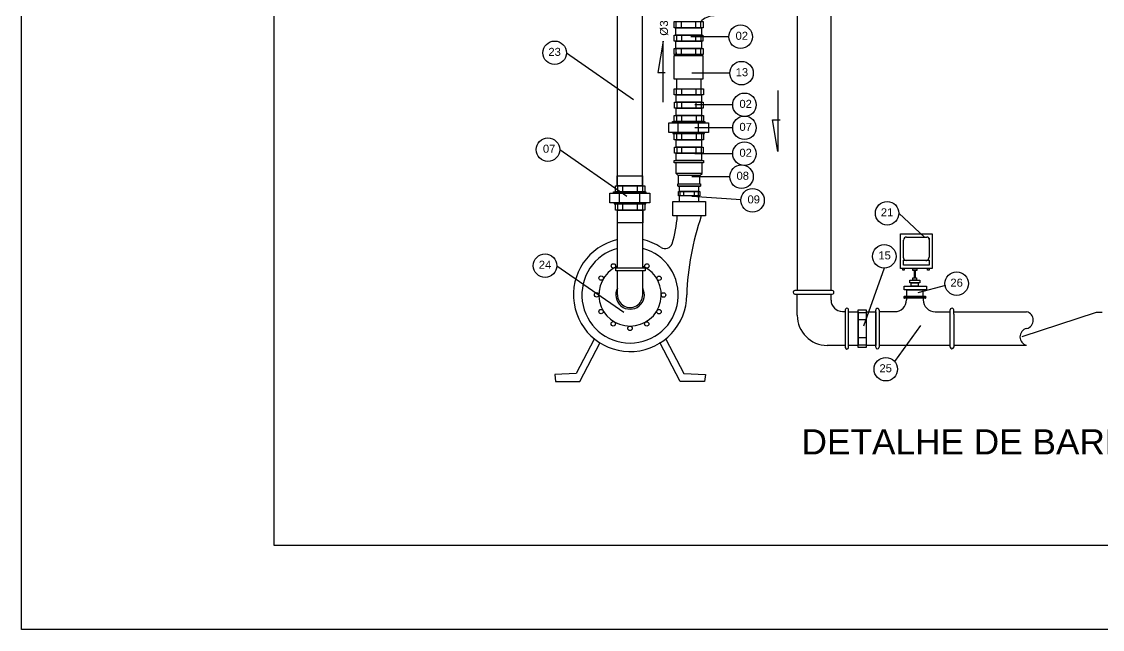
# Paper-space layout 'P12 (2)' of a CAD drawing. Extents: x 32 to 873, y 2 to 596.
# Drawn here: x 32.4 to 161, y 2.5 to 74.8 of the extents above; entities that cross this region are included whole.
import ezdxf

# ---------------------------------------------------------------- set-up
doc = ezdxf.new("R2010")
doc.units = 0
doc.header["$MEASUREMENT"] = 0
doc.layers.get('0').update_dxf_attribs({"linetype": 'CONTINUOUS'})
for name, color, linetype in [('00', 7, 'CONTINUOUS'), ('10', 7, 'CONTINUOUS'), ('BASE', 8, 'CONTINUOUS'), ('carimbo', 4, 'CONTINUOUS')]:
    doc.layers.add(name, color=color, linetype=linetype)
doc.styles.get("Standard").update_dxf_attribs({"font": 'arial.ttf'})

# ---------------------------------------------------------------- blocks, each defined once
blk = doc.blocks.new('A1')
blk.add_lwpolyline([(841, 0), (0, 0), (0, 594), (841, 594)], close=True)
at = {"color": 2}
blk.add_lwpolyline([(831, 10), (831, 584), (30, 584), (30, 10), (831, 10)], dxfattribs=at)

psp = doc.layouts.new('P12 (2)')

# ---------------------------------------------------------------- linework, layer by layer
at = {"layer": '00', "color": 2, "linetype": 'Continuous'}
for p, q in [((103.296, 55.25), (103.296, 100.559)), ((106.295, 55.25), (106.295, 100.559)), ((124.686, 80.705), (124.686, 42.771)), ((128.686, 80.705), (128.686, 42.771)), ((110.026, 74.039), (110.026, 74.771)), ((110.026, 74.771), (113.497, 74.771)), ((110.286, 74.044), (110.286, 74.771)), ((110.916, 74.044), (110.916, 74.771)), ((112.6, 74.771), (112.6, 74.044)), ((113.23, 74.044), (113.23, 74.771)), ((113.497, 74.771), (113.497, 74.039)), ((113.497, 74.039), (110.026, 74.039)), ((110.244, 74.04), (113.279, 74.04)), ((113.279, 74.039), (110.244, 74.04)), ((110.244, 73.177), (110.244, 74.04)), ((110.244, 73.174), (110.244, 74.04)), ((113.279, 74.04), (113.279, 73.177)), ((113.279, 74.039), (113.279, 73.177)), ((110.058, 73.175), (113.464, 73.175)), ((110.058, 72.457), (110.058, 73.175)), ((113.464, 72.457), (110.058, 72.457)), ((113.279, 73.177), (110.244, 73.177)), ((110.244, 72.457), (113.279, 72.457)), ((110.244, 71.594), (110.244, 72.457)), ((110.244, 71.594), (110.244, 72.457)), ((110.321, 73.17), (110.321, 72.457)), ((110.939, 72.457), (110.939, 73.17)), ((112.591, 73.17), (112.591, 72.457)), ((113.209, 73.17), (113.209, 72.457)), ((113.279, 72.457), (113.279, 71.594)), ((113.279, 72.456), (113.279, 71.594)), ((113.464, 73.175), (113.464, 72.457)), ((110.026, 71.594), (113.497, 71.594)), ((110.026, 70.862), (110.026, 71.594)), ((113.497, 70.862), (110.026, 70.862)), ((110.06, 67.91), (110.06, 70.74)), ((110.06, 70.74), (113.463, 70.74)), ((113.279, 71.594), (110.244, 71.594)), ((113.279, 71.594), (110.244, 71.594)), ((110.286, 70.867), (110.286, 71.594)), ((110.286, 71.087), (110.286, 70.74)), ((110.916, 70.867), (110.916, 71.594)), ((112.6, 71.594), (112.6, 70.867)), ((113.166, 70.862), (113.166, 70.74)), ((113.23, 70.867), (113.23, 71.594)), ((113.463, 70.74), (113.463, 67.91)), ((113.497, 71.594), (113.497, 70.862)), ((113.463, 67.91), (110.06, 67.91)), ((110.32, 67.91), (110.32, 66.789)), ((113.2, 67.91), (113.2, 66.789)), ((110.06, 66.794), (113.531, 66.794)), ((110.06, 66.062), (110.06, 66.794)), ((113.531, 66.062), (110.06, 66.062)), ((110.279, 65.2), (110.279, 66.063)), ((110.279, 65.197), (110.279, 66.063)), ((110.279, 66.063), (113.313, 66.063)), ((113.313, 66.062), (110.279, 66.063)), ((110.32, 66.067), (110.32, 66.794)), ((110.95, 66.067), (110.95, 66.794)), ((112.634, 66.794), (112.634, 66.067)), ((113.264, 66.067), (113.264, 66.794)), ((113.313, 66.063), (113.313, 65.2)), ((113.313, 66.062), (113.313, 65.2)), ((113.531, 66.794), (113.531, 66.062)), ((110.093, 65.198), (113.499, 65.198)), ((110.093, 64.479), (110.093, 65.198)), ((113.499, 64.479), (110.093, 64.479)), ((113.313, 65.2), (110.279, 65.2)), ((110.279, 63.617), (110.279, 64.479)), ((110.279, 63.617), (110.279, 64.479)), ((110.279, 64.479), (113.313, 64.479)), ((110.355, 65.193), (110.355, 64.479)), ((110.973, 64.479), (110.973, 65.193)), ((112.625, 65.193), (112.625, 64.479)), ((113.244, 65.193), (113.244, 64.479)), ((113.313, 64.479), (113.313, 63.617)), ((113.313, 64.479), (113.313, 63.617)), ((113.499, 65.198), (113.499, 64.479)), ((110.047, 63.617), (113.545, 63.617)), ((110.047, 62.879), (110.047, 63.617)), ((113.313, 63.617), (110.279, 63.617)), ((113.313, 63.617), (110.279, 63.617)), ((110.309, 63.617), (113.283, 63.617)), ((110.316, 63.612), (110.316, 62.879)), ((110.951, 62.879), (110.951, 63.612)), ((112.648, 63.612), (112.648, 62.879)), ((113.283, 63.612), (113.283, 62.879)), ((113.545, 63.617), (113.545, 62.879)), ((109.41, 62.743), (114.146, 62.743)), ((109.41, 61.581), (109.41, 62.743)), ((109.837, 62.875), (113.693, 62.875)), ((109.837, 62.743), (109.837, 62.875)), ((113.693, 62.743), (109.837, 62.743)), ((113.545, 62.879), (110.047, 62.879)), ((110.498, 62.746), (110.498, 61.581)), ((112.918, 62.746), (112.918, 61.581)), ((113.693, 62.875), (113.693, 62.743)), ((114.146, 62.743), (114.146, 61.581)), ((114.146, 61.581), (109.41, 61.581)), ((109.89, 61.581), (109.89, 61.449)), ((113.666, 61.581), (109.89, 61.581)), ((109.89, 61.449), (113.666, 61.449)), ((110.051, 61.449), (113.549, 61.449)), ((110.051, 60.711), (110.051, 61.449)), ((113.549, 60.711), (110.051, 60.711)), ((110.283, 60.712), (113.317, 60.712)), ((110.283, 59.849), (110.283, 60.712)), ((110.283, 59.846), (110.283, 60.712)), ((113.317, 60.711), (110.283, 60.712)), ((113.317, 60.711), (110.283, 60.712)), ((110.301, 60.711), (113.299, 60.711)), ((110.32, 61.444), (110.32, 60.711)), ((110.955, 60.711), (110.955, 61.444)), ((112.652, 61.444), (112.652, 60.711)), ((113.287, 61.444), (113.287, 60.711)), ((113.317, 60.712), (113.317, 59.849)), ((113.317, 60.711), (113.317, 59.849)), ((113.549, 61.449), (113.549, 60.711)), ((113.666, 61.449), (113.666, 61.581)), ((110.097, 59.847), (113.503, 59.847)), ((110.097, 59.128), (110.097, 59.847)), ((113.317, 59.849), (110.283, 59.849)), ((110.359, 59.842), (110.359, 59.128)), ((110.977, 59.128), (110.977, 59.842)), ((112.629, 59.842), (112.629, 59.128)), ((113.248, 59.842), (113.248, 59.128)), ((113.503, 59.847), (113.503, 59.128)), ((110.054, 57.983), (110.054, 58.266)), ((110.054, 58.266), (113.546, 58.266)), ((113.546, 57.983), (110.054, 57.983)), ((113.503, 59.128), (110.097, 59.128)), ((110.265, 56.722), (110.265, 58.005)), ((110.283, 59.128), (113.317, 59.128)), ((110.283, 58.266), (110.283, 59.128)), ((110.283, 58.266), (110.283, 59.128)), ((113.317, 58.266), (110.283, 58.266)), ((113.317, 58.266), (110.283, 58.266)), ((113.317, 59.128), (113.317, 58.266)), ((113.317, 59.128), (113.317, 58.266)), ((113.374, 56.722), (113.374, 58.005)), ((113.546, 58.266), (113.546, 57.983)), ((110.537, 56.45), (110.265, 56.722)), ((113.374, 56.722), (110.265, 56.722)), ((113.102, 56.45), (113.374, 56.722)), ((103.282, 55.25), (103.282, 56.416)), ((103.282, 56.416), (106.282, 56.416)), ((103.282, 56.416), (106.281, 56.416)), ((106.282, 56.416), (106.282, 55.25)), ((110.464, 55.469), (113.176, 55.469)), ((110.464, 55.218), (110.464, 55.469)), ((110.537, 56.45), (110.537, 55.469)), ((113.102, 56.45), (110.537, 56.45)), ((113.102, 55.469), (113.102, 56.45)), ((113.176, 55.469), (113.176, 55.218)), ((102.41, 54.376), (107.146, 54.376)), ((102.41, 53.214), (102.41, 54.376)), ((102.837, 54.508), (106.692, 54.508)), ((102.837, 54.376), (102.837, 54.508)), ((106.692, 54.376), (102.837, 54.376)), ((103.046, 55.25), (106.545, 55.25)), ((103.046, 54.512), (103.046, 55.25)), ((106.545, 54.512), (103.046, 54.512)), ((106.282, 55.25), (103.282, 55.25)), ((103.296, 55.25), (106.295, 55.25)), ((103.308, 55.25), (106.282, 55.25)), ((103.315, 55.245), (103.315, 54.512)), ((103.498, 54.379), (103.498, 53.215)), ((103.951, 54.512), (103.951, 55.245)), ((105.648, 55.245), (105.648, 54.512)), ((105.917, 54.379), (105.917, 53.215)), ((106.283, 55.245), (106.283, 54.512)), ((106.545, 55.25), (106.545, 54.512)), ((106.692, 54.508), (106.692, 54.376)), ((107.146, 54.376), (107.146, 53.214)), ((113.176, 55.218), (110.464, 55.218)), ((110.537, 55.218), (113.176, 55.218)), ((110.542, 54.569), (113.097, 54.569)), ((110.542, 54.03), (110.542, 54.569)), ((113.097, 54.03), (110.542, 54.03)), ((110.681, 55.218), (112.957, 55.218)), ((110.681, 54.569), (110.681, 55.218)), ((110.681, 54.569), (110.681, 55.218)), ((112.957, 55.217), (110.681, 55.218)), ((112.957, 54.569), (110.681, 54.569)), ((110.681, 53.383), (110.681, 54.03)), ((110.739, 54.565), (110.739, 54.03)), ((111.203, 54.03), (111.203, 54.565)), ((112.442, 54.565), (112.442, 54.03)), ((112.905, 54.565), (112.905, 54.03)), ((112.957, 55.218), (112.957, 54.569)), ((112.957, 55.217), (112.957, 54.569)), ((112.957, 54.03), (112.957, 53.383)), ((113.097, 54.569), (113.097, 54.03)), ((107.146, 53.214), (102.41, 53.214)), ((106.666, 53.214), (102.89, 53.214)), ((102.89, 53.214), (102.89, 53.082)), ((102.89, 53.082), (106.666, 53.082)), ((103.05, 53.082), (106.549, 53.082)), ((103.05, 52.345), (103.05, 53.082)), ((103.319, 53.077), (103.319, 52.345)), ((103.955, 52.345), (103.955, 53.077)), ((105.652, 53.077), (105.652, 52.345)), ((106.287, 53.077), (106.287, 52.345)), ((106.549, 53.082), (106.549, 52.345)), ((106.666, 53.082), (106.666, 53.214)), ((109.88, 51.659), (109.88, 53.383)), ((109.88, 53.383), (113.759, 53.383)), ((113.759, 53.383), (113.759, 51.659)), ((106.549, 52.345), (103.05, 52.345)), ((106.317, 52.344), (103.282, 52.345)), ((103.3, 45.474), (103.3, 52.345)), ((103.3, 52.345), (106.299, 52.345)), ((103.319, 52.345), (106.299, 52.345)), ((103.319, 50.856), (103.319, 52.345)), ((106.299, 45.474), (106.299, 52.345)), ((106.299, 52.345), (106.299, 50.856)), ((113.759, 51.659), (109.88, 51.659)), ((106.299, 50.856), (103.319, 50.856)), ((136.975, 45.423), (136.975, 49.51)), ((136.975, 49.51), (140.728, 49.51)), ((140.728, 49.51), (140.728, 45.423)), ((103.065, 45.474), (103.065, 45.474)), ((103.091, 45.474), (103.065, 45.474)), ((103.065, 45.474), (103.091, 45.474)), ((103.091, 45.474), (106.592, 45.474)), ((103.091, 45.135), (103.091, 45.474)), ((103.091, 45.474), (103.091, 45.474)), ((106.592, 45.135), (103.091, 45.135)), ((103.3, 42.265), (103.3, 45.145)), ((106.299, 42.265), (106.299, 45.145)), ((106.592, 45.474), (106.592, 45.135)), ((140.728, 45.423), (136.975, 45.423)), ((137.244, 45.192), (137.244, 45.427)), ((137.244, 45.427), (137.428, 45.427)), ((137.428, 45.192), (137.244, 45.192)), ((137.428, 45.427), (137.428, 45.192)), ((138.456, 45.159), (138.456, 45.404)), ((138.456, 45.404), (138.912, 45.404)), ((138.912, 45.159), (138.456, 45.159)), ((138.632, 44.29), (138.632, 45.158)), ((138.632, 45.158), (138.718, 45.158)), ((138.718, 45.158), (138.718, 44.29)), ((138.912, 45.404), (138.912, 45.159)), ((140.17, 45.206), (140.17, 45.427)), ((140.17, 45.427), (140.376, 45.427)), ((140.376, 45.206), (140.17, 45.206)), ((140.376, 45.427), (140.376, 45.206)), ((138.102, 43.706), (138.102, 44.019)), ((138.102, 44.019), (139.29, 44.019)), ((138.456, 44.019), (138.456, 44.29)), ((138.456, 44.29), (138.894, 44.29)), ((138.894, 44.019), (138.456, 44.019)), ((138.718, 44.29), (138.632, 44.29)), ((138.894, 44.29), (138.894, 44.019)), ((139.29, 44.019), (139.29, 43.706)), ((128.856, 42.771), (124.391, 42.771)), ((137.403, 42.856), (137.403, 43.315)), ((137.403, 43.315), (140.068, 43.315)), ((140.068, 42.856), (137.403, 42.856)), ((137.74, 42.09), (137.74, 42.856)), ((137.74, 42.856), (139.639, 42.856)), ((139.29, 43.706), (138.102, 43.706)), ((138.248, 43.311), (138.248, 43.706)), ((138.248, 43.706), (139.06, 43.706)), ((139.06, 43.311), (138.248, 43.311)), ((139.06, 43.706), (139.06, 43.311)), ((139.639, 42.856), (139.639, 42.09)), ((140.068, 43.315), (140.068, 42.856)), ((124.391, 42.368), (128.852, 42.368)), ((124.686, 39.838), (124.686, 42.355)), ((128.718, 41.642), (128.718, 42.355)), ((139.91, 42.09), (137.47, 42.09)), ((137.47, 42.09), (139.91, 42.09)), ((139.91, 42.09), (137.47, 42.09)), ((139.912, 41.869), (137.47, 41.869)), ((137.559, 42.09), (139.82, 42.09)), ((137.689, 41.869), (137.689, 41.669)), ((139.688, 41.869), (139.688, 41.666)), ((130.062, 40.298), (130.395, 40.298)), ((130.395, 40.48), (130.395, 36.015)), ((130.797, 40.252), (131.941, 40.252)), ((130.798, 36.015), (130.798, 40.477)), ((130.798, 36.239), (130.798, 40.252)), ((130.798, 40.252), (131.941, 40.252)), ((131.941, 35.994), (131.941, 40.497)), ((131.941, 40.497), (132.89, 40.497)), ((131.941, 40.252), (131.941, 36.239)), ((131.947, 40.16), (132.89, 40.16)), ((132.89, 40.497), (132.89, 35.994)), ((132.891, 40.252), (134.031, 40.252)), ((134.031, 36.032), (134.031, 40.459)), ((134.031, 40.252), (134.031, 36.239)), ((134.431, 40.463), (134.431, 36.032)), ((134.431, 40.27), (136.288, 40.269)), ((141.087, 40.266), (142.889, 40.265)), ((142.903, 36.061), (142.903, 40.488)), ((143.303, 39.962), (143.303, 40.484)), ((143.303, 40.265), (151.982, 40.265)), ((143.304, 39.962), (143.303, 36.59)), ((131.947, 39.343), (132.89, 39.343)), ((100.545, 36.99), (98.402, 32.919)), ((98.831, 31.955), (101.245, 36.611)), ((110.768, 31.955), (108.353, 36.611)), ((109.054, 36.99), (111.197, 32.919)), ((130.395, 36.254), (128.27, 36.254)), ((131.941, 36.239), (130.797, 36.239)), ((131.941, 36.239), (130.798, 36.239)), ((132.89, 37.158), (131.947, 37.158)), ((131.947, 36.341), (132.89, 36.341)), ((134.031, 36.239), (132.89, 36.239)), ((134.431, 36.27), (136.135, 36.27)), ((136.135, 36.27), (142.889, 36.265)), ((143.303, 36.59), (143.303, 36.061)), ((143.303, 36.265), (151.982, 36.265)), ((132.89, 35.994), (131.941, 35.994)), ((98.402, 32.919), (95.831, 32.812)), ((95.831, 32.812), (95.938, 31.955)), ((111.197, 32.919), (113.768, 32.812)), ((113.768, 32.812), (113.66, 31.955)), ((95.938, 31.955), (98.831, 31.955)), ((113.66, 31.955), (110.768, 31.955))]:
    psp.add_line(p, q, dxfattribs=at)
at = {"layer": '00', "color": 4, "linetype": 'Continuous'}
for p, q in [((108.739, 72.459), (108.103, 68.704)), ((108.739, 65.203), (108.739, 72.459)), ((108.103, 68.704), (108.994, 68.704)), ((122.393, 66.591), (122.393, 59.334)), ((121.757, 63.09), (122.647, 63.09)), ((122.393, 59.334), (121.757, 63.09)), ((137.702, 49.15), (140.127, 49.15)), ((140.368, 49), (140.368, 46.695)), ((137.335, 46.679), (137.335, 48.776)), ((137.335, 45.783), (137.335, 46.381)), ((137.335, 46.381), (140.368, 46.381)), ((140.368, 46.381), (140.368, 45.783)), ((140.368, 45.783), (137.335, 45.783))]:
    psp.add_line(p, q, dxfattribs=at)
at = {"layer": '00', "color": 5, "linetype": 'Continuous'}
for p, q in [((116.553, 72.979), (112.037, 72.981)), ((97.227, 71.064), (105.198, 65.526)), ((116.667, 68.644), (112.151, 68.646)), ((117.01, 64.88), (112.494, 64.882)), ((117.01, 62.142), (112.494, 62.144)), ((96.428, 59.543), (104.399, 54.005)), ((117.01, 59.062), (112.494, 59.064)), ((116.667, 56.325), (112.151, 56.326)), ((112.138, 54.027), (118.007, 53.622)), ((136.783, 51.977), (139.89, 49.094)), ((96.085, 45.74), (104.057, 40.202)), ((135.044, 45.452), (132.583, 38.552)), ((142.341, 43.363), (139.056, 42.516)), ((136.296, 34.322), (139.382, 38.608))]:
    psp.add_line(p, q, dxfattribs=at)
for centre in [(117.952, 72.979), (95.828, 71.064), (118.066, 68.644), (118.409, 64.88), (118.409, 62.142), (95.029, 59.543), (118.409, 59.062), (118.066, 56.325), (119.371, 53.512), (135.384, 51.977), (135.044, 46.851), (94.686, 45.74), (143.66, 43.604), (135.223, 33.424)]:
    psp.add_circle(centre, 1.399, dxfattribs=at)
at = {"layer": '00', "color": 2, "linetype": 'Continuous'}
for centre in [(102.819, 45.715), (106.798, 45.705), (101.359, 44.263), (108.25, 44.245), (100.821, 42.275), (108.778, 42.254), (101.349, 40.284), (108.24, 40.267), (102.801, 38.824), (106.78, 38.814), (104.789, 38.286)]:
    psp.add_circle(centre, 0.262, dxfattribs=at)
for centre, radius, start, end in [((114.914, 72.981), 2.497, 92.5987, 134.3631), ((95.635, 52.701), 14.82, 342.95001, 355.97022), ((143.42, 41.239), 31.896, 160.93089, 178.15669), ((104.799, 42.265), 6.741, 102.8509, 0), ((104.799, 42.265), 5.733, 105.1603, 74.8397), ((104.799, 42.265), 6.741, 56.8015, 77.1492), ((108.972, 48.633), 0.867, 236.7644, 341.556), ((104.799, 42.265), 3.717, 115.0363, 64.9637), ((104.799, 42.265), 1.701, 151.8205, 28.1796), ((124.391, 42.57), 0.202, 90, 270), ((128.852, 42.57), 0.201, 270, 91.0596), ((104.799, 42.265), 1.499, 180, 0.0776), ((130.062, 41.642), 1.344, 180, 270), ((136.289, 41.669), 1.4, 269.96536, 0), ((137.47, 41.98), 0.11, 89.9999, 269.99991), ((141.088, 41.666), 1.4, 180, 269.96579), ((139.91, 41.979), 0.11, 268.94031, 89.9999), ((130.595, 40.477), 0.201, 0, 181.0596), ((134.231, 40.459), 0.199, 358.9404, 180), ((143.104, 40.488), 0.199, 358.9404, 180), ((151.748, 39.265), 1.027, 283.17984, 76.82017), ((128.27, 39.838), 3.584, 180, 270), ((152.216, 37.265), 1.027, 103.17983, 256.82016), ((130.596, 36.015), 0.202, 180, 0), ((134.231, 36.032), 0.2, 180, 0), ((143.103, 36.061), 0.2, 180, 0)]:
    psp.add_arc(centre, radius, start, end, dxfattribs=at)
at = {"layer": '00', "color": 4, "linetype": 'Continuous'}
for centre, radius, start, end in [((137.68, 48.815), 0.333, 86.2694, 186.2762), ((140.148, 48.914), 0.237, 346.4111, 100.3165), ((137.611, 46.65), 0.279, 174.12691, 278.81039), ((140.067, 46.658), 0.297, 252.45129, 7.1594)]:
    psp.add_arc(centre, radius, start, end, dxfattribs=at)
at = {"layer": 'BASE', "color": 5, "linetype": 'Continuous'}
for p, q in [((151.46, 37.326), (160.3, 40.208)), ((160.3, 40.208), (160.975, 40.208))]:
    psp.add_line(p, q, dxfattribs=at)

# ---------------------------------------------------------------- block references
at = {"layer": 'carimbo', "linetype": 'Continuous'}
psp.add_blockref('A1', (32.403, 2.471), dxfattribs=at)

# ---------------------------------------------------------------- texts
at = {"layer": '00', "color": 7, "linetype": 'Continuous'}
for s, p in [('3', (109.306, 74.183)), ('Ø', (109.306, 73.096))]:
    psp.add_text(s, height=0.952, rotation=90, dxfattribs=at).set_placement(p)
for s, p in [('02', (117.354, 72.616)), ('23', (95.08, 70.701)), ('13', (117.366, 68.281)), ('02', (117.811, 64.517)), ('07', (117.811, 61.779)), ('07', (94.431, 59.179)), ('02', (117.811, 58.699)), ('08', (117.468, 55.961)), ('09', (118.773, 53.149)), ('21', (134.636, 51.614)), ('24', (93.939, 45.377)), ('15', (134.344, 46.487)), ('26', (142.912, 43.241)), ('25', (134.475, 33.061))]:
    psp.add_text(s, height=0.952, dxfattribs=at).set_placement(p)
at = {"layer": '10'}
psp.add_text('DETALHE DE BARRILHETE E PRESSURIZAÇÃO Esc.:1/10', height=3, dxfattribs=at).set_placement((125.201, 23.28))

doc.saveas('drawing.dxf')
